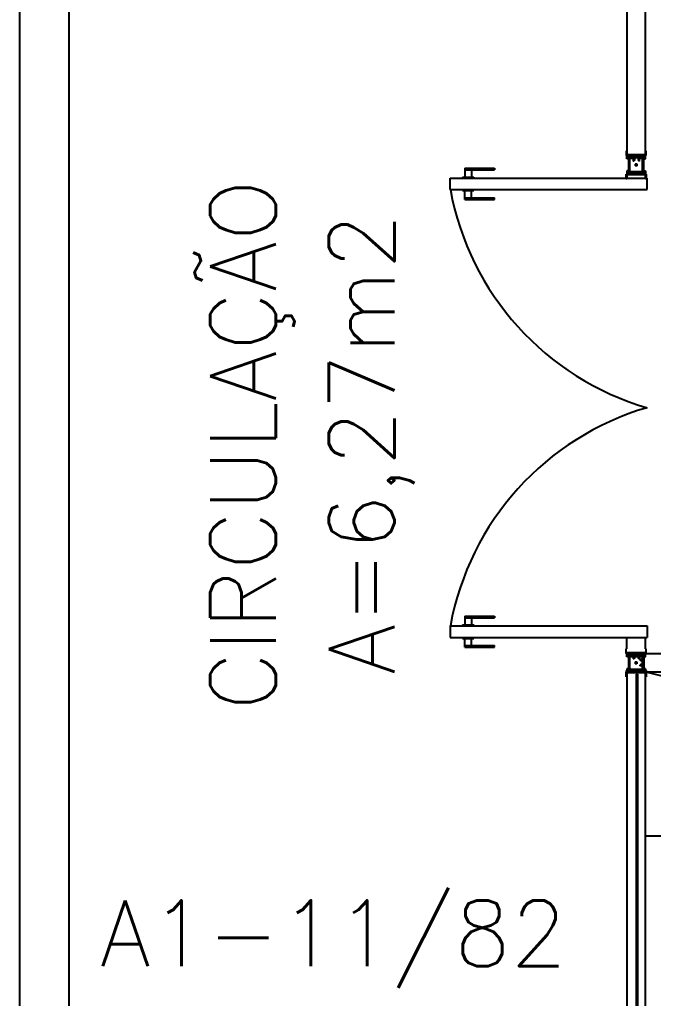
# Model space of a CAD drawing. Header units: centimetres. Extents: x -15 to 273, y 1 to 137.
# Drawn here: x -4.348 to -2.416, y 82.545 to 85.529 of the extents above; entities that cross this region are included whole.
import ezdxf

# ---------------------------------------------------------------- set-up
doc = ezdxf.new("R2010")
doc.units = ezdxf.units.CM
doc.header["$LTSCALE"] = 0.003
doc.header["$MEASUREMENT"] = 0
for name, color, linetype in [('2', 2, 'CONTINUOUS'), ('6', 6, 'CONTINUOUS'), ('ALV', 2, 'CONTINUOUS'), ('ALVENARIA', 2, 'CONTINUOUS'), ('AREA', 2, 'CONTINUOUS'), ('DIV', 2, 'CONTINUOUS'), ('ENDEREÇO NOVO', 2, 'CONTINUOUS'), ('MACANETA', 2, 'CONTINUOUS'), ('PORTA', 2, 'CONTINUOUS'), ('TEXTO', 2, 'CONTINUOUS')]:
    doc.layers.add(name, color=color, linetype=linetype)
doc.styles.add('UNB-100', font='simplex.shx', dxfattribs={"height": 0.2})

# ---------------------------------------------------------------- blocks, each defined once
blk = doc.blocks.new('div c mtt')
at = {"layer": 'DIV'}
for p, q in [((-0.0185, 1.2285), (-0.0285, 1.2285)), ((-0.0285, 1.2185), (-0.0285, 1.2285)), ((-0.0235, 1.2265), (-0.0265, 1.2265)), ((-0.0265, 1.2265), (-0.0265, 1.2185)), ((-0.0235, 1.2265), (-0.0235, 1.1735)), ((-0.0235, 1.2215), (-0.0235, 1.2265)), ((-0.0215, 1.2265), (-0.0215, 1.2235)), ((-0.0185, 1.2265), (-0.0215, 1.2265)), ((0.0215, 1.2235), (-0.0215, 1.2235)), ((-0.0185, 1.2285), (-0.0185, 1.2265)), ((0.0185, 1.2265), (0.0185, 1.2285)), ((0.0185, 1.2285), (0.0285, 1.2285)), ((0.0185, 1.2265), (0.0215, 1.2265)), ((0.0215, 1.2265), (0.0215, 1.2235)), ((0.0235, 1.1735), (0.0235, 1.2265)), ((0.0235, 1.2265), (0.0265, 1.2265)), ((0.0235, 1.2215), (0.0235, 1.2265)), ((0.0265, 1.2185), (0.0265, 1.2265)), ((0.0285, 1.2185), (0.0285, 1.2285)), ((-0.0265, 1.2185), (-0.0285, 1.2185)), ((-0.0075, 1.2215), (-0.0235, 1.2215)), ((-0.0215, 1.1785), (-0.0215, 1.2215)), ((-0.0095, 1.2195), (-0.0195, 1.2195)), ((-0.0195, 1.1785), (-0.0195, 1.2195)), ((-0.0095, 1.2195), (-0.0095, 1.2115)), ((-0.0075, 1.2115), (-0.0095, 1.2115)), ((-0.0075, 1.2215), (-0.0075, 1.2115)), ((-0.0055, 1.2135), (-0.0075, 1.2135)), ((-0.0055, 1.2215), (-0.0055, 1.2135)), ((0.0055, 1.2215), (-0.0055, 1.2215)), ((-0.0051, 1.2), (0.0051, 1.2)), ((-0.0049, 1.2), (0.0049, 1.2)), ((0, 1.1949), (0, 1.2051)), ((0, 1.1951), (0, 1.2049)), ((0.0055, 1.2215), (0.0055, 1.2135)), ((0.0075, 1.2135), (0.0055, 1.2135)), ((0.0075, 1.2215), (0.0075, 1.2115)), ((0.0235, 1.2215), (0.0075, 1.2215)), ((0.0095, 1.2115), (0.0075, 1.2115)), ((0.0095, 1.2195), (0.0095, 1.2115)), ((0.0195, 1.2195), (0.0095, 1.2195)), ((0.0195, 1.1785), (0.0195, 1.2195)), ((0.0215, 1.1785), (0.0215, 1.2215)), ((0.0265, 1.2185), (0.0285, 1.2185)), ((-0.0305, 1.1571, 1.35), (-0.0305, 1.1715, 1.35)), ((-0.0305, 1.1715, 1.35), (-0.0185, 1.1715, 1.35)), ((-0.0285, 1.1815), (-0.0285, 1.1715)), ((-0.0265, 1.1815), (-0.0285, 1.1815)), ((-0.0185, 1.1715), (-0.0285, 1.1715)), ((0.0285, 1.1695, 1.35), (-0.0285, 1.1695, 1.35)), ((-0.0285, 1.1695, 1.35), (-0.0285, 1.1571, 1.35)), ((0.0285, 1.1695, 1.35), (-0.0285, 1.1695, 1.35)), ((-0.0285, 1.1695, 1.35), (-0.0285, 0.0305, 1.35)), ((-0.0265, 1.1815), (-0.0265, 1.1735)), ((-0.0235, 1.1735), (-0.0265, 1.1735)), ((-0.0215, 1.1785), (-0.0235, 1.1785)), ((-0.0235, 1.1785), (-0.0235, 1.1735)), ((-0.0215, 1.1735), (-0.0215, 1.1765)), ((0.0215, 1.1765), (-0.0215, 1.1765)), ((-0.0185, 1.1735), (-0.0215, 1.1735)), ((0.0195, 1.1785), (-0.0195, 1.1785)), ((-0.0185, 1.1715, 1.35), (-0.0185, 1.1765, 1.35)), ((-0.0185, 1.1765, 1.35), (-0.0165, 1.1765, 1.35)), ((-0.0185, 1.1715), (-0.0185, 1.1735)), ((-0.0165, 1.1765, 1.35), (-0.0165, 1.1715, 1.35)), ((-0.0165, 1.1715, 1.35), (0.0165, 1.1715, 1.35)), ((0.0165, 1.1715, 1.35), (0.0165, 1.1765, 1.35)), ((0.0165, 1.1765, 1.35), (0.0185, 1.1765, 1.35)), ((0.0185, 1.1765, 1.35), (0.0185, 1.1715, 1.35)), ((0.0185, 1.1735), (0.0185, 1.1715)), ((0.0185, 1.1735), (0.0215, 1.1735)), ((0.0185, 1.1715, 1.35), (0.0305, 1.1715, 1.35)), ((0.0185, 1.1715), (0.0285, 1.1715)), ((0.0235, 1.1785), (0.0215, 1.1785)), ((0.0215, 1.1735), (0.0215, 1.1765)), ((0.0235, 1.1785), (0.0235, 1.1735)), ((0.0235, 1.1735), (0.0265, 1.1735)), ((0.0265, 1.1815), (0.0285, 1.1815)), ((0.0265, 1.1735), (0.0265, 1.1815)), ((0.0285, 1.1815), (0.0285, 1.1715)), ((0.0285, 1.1571, 1.35), (0.0285, 1.1695, 1.35)), ((0.0285, 0.0305, 1.35), (0.0285, 1.1695, 1.35)), ((0.0305, 1.1715, 1.35), (0.0305, 1.1571, 1.35)), ((-0.0285, 1.1571, 1.35), (-0.0305, 1.1571, 1.35)), ((0.0305, 1.1571, 1.35), (0.0285, 1.1571, 1.35)), ((-0.0285, 0.0429, 1.35), (-0.0305, 0.0429, 1.35)), ((-0.0305, 0.0429, 1.35), (-0.0305, 0.0285, 1.35)), ((-0.0285, 0.0305, 1.35), (-0.0285, 0.0429, 1.35)), ((0.0285, 0.0305, 1.35), (-0.0285, 0.0305, 1.35)), ((-0.0285, 0.0305, 1.35), (0.0285, 0.0305, 1.35)), ((0.0305, 0.0429, 1.35), (0.0285, 0.0429, 1.35)), ((0.0285, 0.0429, 1.35), (0.0285, 0.0305, 1.35)), ((0.0305, 0.0285, 1.35), (0.0305, 0.0429, 1.35)), ((-0.0305, 0.0285, 1.35), (-0.0185, 0.0285, 1.35)), ((-0.0185, 0.0285), (-0.0285, 0.0285)), ((-0.0285, 0.0185), (-0.0285, 0.0285)), ((-0.0265, 0.0185), (-0.0285, 0.0185)), ((-0.0235, 0.0265), (-0.0265, 0.0265)), ((-0.0265, 0.0265), (-0.0265, 0.0185)), ((-0.0235, 0.0265), (-0.0235, -0.0265)), ((-0.0235, 0.0215), (-0.0235, 0.0265)), ((-0.0075, 0.0215), (-0.0235, 0.0215)), ((-0.0215, 0.0265), (-0.0215, 0.0235)), ((-0.0185, 0.0265), (-0.0215, 0.0265)), ((0.0215, 0.0235), (-0.0215, 0.0235)), ((-0.0215, -0.0215), (-0.0215, 0.0215)), ((-0.0095, 0.0195), (-0.0195, 0.0195)), ((-0.0195, -0.0215), (-0.0195, 0.0195)), ((-0.0185, 0.0285, 1.35), (-0.0185, 0.0235, 1.35)), ((-0.0185, 0.0285), (-0.0185, 0.0265)), ((-0.0185, 0.0235, 1.35), (-0.0165, 0.0235, 1.35)), ((-0.0165, 0.0235, 1.35), (-0.0165, 0.0285, 1.35)), ((-0.0165, 0.0285, 1.35), (0.0165, 0.0285, 1.35)), ((-0.0095, 0.0195), (-0.0095, 0.0115)), ((-0.0075, 0.0115), (-0.0095, 0.0115)), ((-0.0075, 0.0215), (-0.0075, 0.0115)), ((-0.0055, 0.0135), (-0.0075, 0.0135)), ((-0.0055, 0.0215), (-0.0055, 0.0135)), ((0.0055, 0.0215), (-0.0055, 0.0215)), ((-0.0049, 0), (0.0049, 0)), ((0, -0.0051), (0, 0.0051)), ((0, 0.0051), (0, -0.0051)), ((0, -0.0049), (0, 0.0049)), ((0.0055, 0.0215), (0.0055, 0.0135)), ((0.0075, 0.0135), (0.0055, 0.0135)), ((0.0075, 0.0215), (0.0075, 0.0115)), ((0.0235, 0.0215), (0.0075, 0.0215)), ((0.0095, 0.0115), (0.0075, 0.0115)), ((0.0095, 0.0195), (0.0095, 0.0115)), ((0.0195, 0.0195), (0.0095, 0.0195)), ((0.0165, 0.0285, 1.35), (0.0165, 0.0235, 1.35)), ((0.0165, 0.0235, 1.35), (0.0185, 0.0235, 1.35)), ((0.0185, 0.0235, 1.35), (0.0185, 0.0285, 1.35)), ((0.0185, 0.0285, 1.35), (0.0305, 0.0285, 1.35)), ((0.0185, 0.0265), (0.0185, 0.0285)), ((0.0185, 0.0285), (0.0285, 0.0285)), ((0.0185, 0.0265), (0.0215, 0.0265)), ((0.0195, -0.0215), (0.0195, 0.0195)), ((0.0215, 0.0265), (0.0215, 0.0235)), ((0.0215, -0.0215), (0.0215, 0.0215)), ((0.0235, -0.0265), (0.0235, 0.0265)), ((0.0235, 0.0265), (0.0265, 0.0265)), ((0.0235, 0.0215), (0.0235, 0.0265)), ((0.0265, 0.0185), (0.0265, 0.0265)), ((0.0265, 0.0185), (0.0285, 0.0185)), ((0.0285, 0.0185), (0.0285, 0.0285)), ((-0.0305, -0.0429, 1.35), (-0.0305, -0.0285, 1.35)), ((-0.0305, -0.0285, 1.35), (-0.0185, -0.0285, 1.35)), ((-0.0285, -0.0185), (-0.0285, -0.0285)), ((-0.0265, -0.0185), (-0.0285, -0.0185)), ((-0.0185, -0.0285), (-0.0285, -0.0285)), ((-0.0265, -0.0185), (-0.0265, -0.0265)), ((-0.0235, -0.0265), (-0.0265, -0.0265)), ((-0.0215, -0.0215), (-0.0235, -0.0215)), ((-0.0235, -0.0215), (-0.0235, -0.0265)), ((-0.0215, -0.0265), (-0.0215, -0.0235)), ((0.0215, -0.0235), (-0.0215, -0.0235)), ((-0.0185, -0.0265), (-0.0215, -0.0265)), ((0.0195, -0.0215), (-0.0195, -0.0215)), ((-0.0185, -0.0285, 1.35), (-0.0185, -0.0235, 1.35)), ((-0.0185, -0.0235, 1.35), (-0.0165, -0.0235, 1.35)), ((-0.0185, -0.0285), (-0.0185, -0.0265)), ((-0.0165, -0.0235, 1.35), (-0.0165, -0.0285, 1.35)), ((-0.0165, -0.0285, 1.35), (0.0165, -0.0285, 1.35)), ((-0.0051, 0), (0.0051, 0)), ((-0.0051, 0), (0.0051, 0)), ((0.0165, -0.0285, 1.35), (0.0165, -0.0235, 1.35)), ((0.0165, -0.0235, 1.35), (0.0185, -0.0235, 1.35)), ((0.0185, -0.0235, 1.35), (0.0185, -0.0285, 1.35)), ((0.0185, -0.0265), (0.0185, -0.0285)), ((0.0185, -0.0265), (0.0215, -0.0265)), ((0.0185, -0.0285, 1.35), (0.0305, -0.0285, 1.35)), ((0.0185, -0.0285), (0.0285, -0.0285)), ((0.0235, -0.0215), (0.0215, -0.0215)), ((0.0215, -0.0265), (0.0215, -0.0235)), ((0.0235, -0.0215), (0.0235, -0.0265)), ((0.0235, -0.0265), (0.0265, -0.0265)), ((0.0265, -0.0185), (0.0285, -0.0185)), ((0.0265, -0.0265), (0.0265, -0.0185)), ((0.0285, -0.0185), (0.0285, -0.0285)), ((0.0305, -0.0285, 1.35), (0.0305, -0.0429, 1.35)), ((-0.0285, -0.0429, 1.35), (-0.0305, -0.0429, 1.35)), ((0.0285, -0.0305, 1.35), (-0.0285, -0.0305, 1.35)), ((-0.0285, -0.0305, 1.35), (-0.0285, -0.0429, 1.35)), ((0.0285, -0.0305, 1.35), (-0.0285, -0.0305, 1.35)), ((0.0285, -0.0429, 1.35), (0.0285, -0.0305, 1.35)), ((0.0305, -0.0429, 1.35), (0.0285, -0.0429, 1.35))]:
    blk.add_line(p, q, dxfattribs=at)
at = {"layer": 'DIV', "color": 1}
for p, q in [((-0.0005, 1.1655, 1.35), (-0.0005, 0.0425, 1.35)), ((0.0035, 1.1655, 1.35), (-0.0005, 1.1655, 1.35)), ((0.0035, 1.1655, 1.35), (0.0035, 0.0425, 1.35)), ((0.0035, 0.0425, 1.35), (-0.0005, 0.0425, 1.35))]:
    blk.add_line(p, q, dxfattribs=at)

msp = doc.modelspace()

# ---------------------------------------------------------------- linework, layer by layer
at = {"layer": '2'}
msp.add_line((-4.3482, 86.1765), (-4.3482, 81.3361), dxfattribs=at)
at = {"layer": 'ALV', "ltscale": 10}
msp.add_line((-0.4404, 83.0401, -2.8), (-2.4384, 83.5401, -2.8), dxfattribs=at)
at = {"layer": 'ALVENARIA'}
msp.add_line((-4.3482, 85.2765), (-4.3482, 80.3765), dxfattribs=at)
at = {"layer": 'DIV'}
for p, q in [((-2.4974, 86.256, 1.35), (-2.4974, 85.117, 1.35)), ((-2.4404, 85.117, 1.35), (-2.4404, 86.256, 1.35)), ((-4.1982, 86.1765), (-4.1982, 80.3765)), ((-4.1982, 85.2171), (-4.1982, 81.3061)), ((-2.4974, 85.1293, 1.35), (-2.4994, 85.1293, 1.35)), ((-2.4994, 85.1293, 1.35), (-2.4994, 85.115, 1.35)), ((-2.4994, 85.115, 1.35), (-2.4874, 85.115, 1.35)), ((-2.4974, 85.117, 1.35), (-2.4974, 85.1293, 1.35)), ((-2.4404, 85.117, 1.35), (-2.4974, 85.117, 1.35)), ((-2.4974, 85.117, 1.35), (-2.4404, 85.117, 1.35)), ((-2.4874, 85.115), (-2.4974, 85.115)), ((-2.4974, 85.105), (-2.4974, 85.115)), ((-2.4954, 85.105), (-2.4974, 85.105)), ((-2.4924, 85.113), (-2.4954, 85.113)), ((-2.4954, 85.113), (-2.4954, 85.105)), ((-2.4924, 85.113), (-2.4924, 85.06)), ((-2.4924, 85.108), (-2.4924, 85.113)), ((-2.4764, 85.108), (-2.4924, 85.108)), ((-2.4904, 85.113), (-2.4904, 85.11)), ((-2.4874, 85.113), (-2.4904, 85.113)), ((-2.4474, 85.11), (-2.4904, 85.11)), ((-2.4904, 85.065), (-2.4904, 85.108)), ((-2.4784, 85.106), (-2.4884, 85.106)), ((-2.4884, 85.065), (-2.4884, 85.106)), ((-2.4874, 85.115, 1.35), (-2.4874, 85.11, 1.35)), ((-2.4874, 85.115), (-2.4874, 85.113)), ((-2.4874, 85.11, 1.35), (-2.4854, 85.11, 1.35)), ((-2.4854, 85.11, 1.35), (-2.4854, 85.115, 1.35)), ((-2.4854, 85.115, 1.35), (-2.4524, 85.115, 1.35)), ((-2.4784, 85.106), (-2.4784, 85.098)), ((-2.4764, 85.108), (-2.4764, 85.098)), ((-2.4744, 85.108), (-2.4744, 85.1)), ((-2.4634, 85.108), (-2.4744, 85.108)), ((-2.4634, 85.108), (-2.4634, 85.1)), ((-2.4614, 85.108), (-2.4614, 85.098)), ((-2.4454, 85.108), (-2.4614, 85.108)), ((-2.4594, 85.106), (-2.4594, 85.098)), ((-2.4494, 85.106), (-2.4594, 85.106)), ((-2.4524, 85.115, 1.35), (-2.4524, 85.11, 1.35)), ((-2.4524, 85.11, 1.35), (-2.4504, 85.11, 1.35)), ((-2.4504, 85.11, 1.35), (-2.4504, 85.115, 1.35)), ((-2.4504, 85.115, 1.35), (-2.4384, 85.115, 1.35)), ((-2.4504, 85.113), (-2.4504, 85.115)), ((-2.4504, 85.115), (-2.4404, 85.115)), ((-2.4504, 85.113), (-2.4474, 85.113)), ((-2.4494, 85.065), (-2.4494, 85.106)), ((-2.4474, 85.113), (-2.4474, 85.11)), ((-2.4474, 85.065), (-2.4474, 85.108)), ((-2.4454, 85.06), (-2.4454, 85.113)), ((-2.4454, 85.113), (-2.4424, 85.113)), ((-2.4454, 85.108), (-2.4454, 85.113)), ((-2.4424, 85.105), (-2.4424, 85.113)), ((-2.4424, 85.105), (-2.4404, 85.105)), ((-2.4384, 85.1293, 1.35), (-2.4404, 85.1293, 1.35)), ((-2.4404, 85.1293, 1.35), (-2.4404, 85.117, 1.35)), ((-2.4404, 85.105), (-2.4404, 85.115)), ((-2.4384, 85.115, 1.35), (-2.4384, 85.1293, 1.35)), ((-2.4764, 85.098), (-2.4784, 85.098)), ((-2.4744, 85.1), (-2.4764, 85.1)), ((-2.474, 85.0865), (-2.4638, 85.0865)), ((-2.474, 85.0865), (-2.4638, 85.0865)), ((-2.4738, 85.0865), (-2.4639, 85.0865)), ((-2.4689, 85.0814), (-2.4689, 85.0916)), ((-2.4689, 85.0916), (-2.4689, 85.0814)), ((-2.4689, 85.0815), (-2.4689, 85.0914)), ((-2.4614, 85.1), (-2.4634, 85.1)), ((-2.4594, 85.098), (-2.4614, 85.098)), ((-2.4994, 85.0436, 1.35), (-2.4994, 85.058, 1.35)), ((-2.4994, 85.058, 1.35), (-2.4874, 85.058, 1.35)), ((-2.4974, 85.0436, 1.35), (-2.4994, 85.0436, 1.35)), ((-2.4974, 85.068), (-2.4974, 85.058)), ((-2.4954, 85.068), (-2.4974, 85.068)), ((-2.4874, 85.058), (-2.4974, 85.058)), ((-2.4404, 85.056, 1.35), (-2.4974, 85.056, 1.35)), ((-2.4974, 85.056, 1.35), (-2.4974, 85.0436, 1.35)), ((-2.4404, 85.056, 1.35), (-2.4974, 85.056, 1.35)), ((-2.4954, 85.068), (-2.4954, 85.06)), ((-2.4924, 85.06), (-2.4954, 85.06)), ((-2.4904, 85.065), (-2.4924, 85.065)), ((-2.4924, 85.065), (-2.4924, 85.06)), ((-2.4904, 85.06), (-2.4904, 85.063)), ((-2.4474, 85.063), (-2.4904, 85.063)), ((-2.4874, 85.06), (-2.4904, 85.06)), ((-2.4494, 85.065), (-2.4884, 85.065)), ((-2.4874, 85.058, 1.35), (-2.4874, 85.063, 1.35)), ((-2.4874, 85.063, 1.35), (-2.4854, 85.063, 1.35)), ((-2.4874, 85.058), (-2.4874, 85.06)), ((-2.4854, 85.063, 1.35), (-2.4854, 85.058, 1.35)), ((-2.4854, 85.058, 1.35), (-2.4524, 85.058, 1.35)), ((-2.4524, 85.058, 1.35), (-2.4524, 85.063, 1.35)), ((-2.4524, 85.063, 1.35), (-2.4504, 85.063, 1.35)), ((-2.4504, 85.063, 1.35), (-2.4504, 85.058, 1.35)), ((-2.4504, 85.06), (-2.4504, 85.058)), ((-2.4504, 85.06), (-2.4474, 85.06)), ((-2.4504, 85.058, 1.35), (-2.4384, 85.058, 1.35)), ((-2.4504, 85.058), (-2.4404, 85.058)), ((-2.4454, 85.065), (-2.4474, 85.065)), ((-2.4474, 85.06), (-2.4474, 85.063)), ((-2.4454, 85.065), (-2.4454, 85.06)), ((-2.4454, 85.06), (-2.4424, 85.06)), ((-2.4424, 85.068), (-2.4404, 85.068)), ((-2.4424, 85.06), (-2.4424, 85.068)), ((-2.4404, 85.068), (-2.4404, 85.058)), ((-2.4404, 85.0436, 1.35), (-2.4404, 85.056, 1.35)), ((-2.4384, 85.0436, 1.35), (-2.4404, 85.0436, 1.35)), ((-2.4384, 85.058, 1.35), (-2.4384, 85.0436, 1.35)), ((-2.4974, 83.6115, -3.2), (-2.4974, 83.646, -3.2)), ((-2.4404, 83.6115, -3.2), (-2.4404, 83.646, -3.2)), ((-2.4994, 83.6115, -3.2), (-2.4974, 83.6115, -3.2)), ((-2.4994, 83.5971, -3.2), (-2.4994, 83.6115, -3.2)), ((-2.4404, 83.6115, -3.2), (-2.4384, 83.6115, -3.2)), ((-2.4384, 83.5971, -3.2), (-2.4384, 83.6115, -3.2)), ((-2.4874, 83.5971, -3.2), (-2.4994, 83.5971, -3.2)), ((-2.4404, 83.5991, -3.2), (-2.4974, 83.5991, -3.2)), ((-2.4974, 83.5871, -3.2), (-2.4974, 83.5971, -3.2)), ((-2.4874, 83.5971, -3.2), (-2.4974, 83.5971, -3.2)), ((-2.4974, 83.5871, -3.2), (-2.4974, 83.5971, -3.2)), ((-2.4874, 83.5971, -3.2), (-2.4974, 83.5971, -3.2)), ((-2.4954, 83.5871, -3.2), (-2.4974, 83.5871, -3.2)), ((-2.4954, 83.5871, -3.2), (-2.4974, 83.5871, -3.2)), ((-2.4954, 83.5921, -3.2), (-2.4954, 83.5951, -3.2)), ((-2.4954, 83.5951, -3.2), (-2.4874, 83.5951, -3.2)), ((-2.4954, 83.5921, -3.2), (-2.4954, 83.5951, -3.2)), ((-2.4954, 83.5951, -3.2), (-2.4874, 83.5951, -3.2)), ((-2.4954, 83.5921, -3.2), (-2.4424, 83.5921, -3.2)), ((-2.4904, 83.5921, -3.2), (-2.4954, 83.5921, -3.2)), ((-2.4954, 83.5921, -3.2), (-2.4424, 83.5921, -3.2)), ((-2.4904, 83.5921, -3.2), (-2.4954, 83.5921, -3.2)), ((-2.4954, 83.5871, -3.2), (-2.4954, 83.5901, -3.2)), ((-2.4954, 83.5901, -3.2), (-2.4924, 83.5901, -3.2)), ((-2.4954, 83.5871, -3.2), (-2.4954, 83.5901, -3.2)), ((-2.4954, 83.5901, -3.2), (-2.4924, 83.5901, -3.2)), ((-2.4924, 83.5901, -3.2), (-2.4924, 83.5471, -3.2)), ((-2.4924, 83.5901, -3.2), (-2.4924, 83.5471, -3.2)), ((-2.4904, 83.5921, -3.2), (-2.4904, 83.5901, -3.2)), ((-2.4904, 83.5921, -3.2), (-2.4904, 83.5901, -3.2)), ((-2.4904, 83.5901, -3.2), (-2.4474, 83.5901, -3.2)), ((-2.4904, 83.5901, -3.2), (-2.4474, 83.5901, -3.2)), ((-2.4904, 83.5881, -3.2), (-2.4494, 83.5881, -3.2)), ((-2.4904, 83.5881, -3.2), (-2.4904, 83.5491, -3.2)), ((-2.4904, 83.5881, -3.2), (-2.4494, 83.5881, -3.2)), ((-2.4904, 83.5881, -3.2), (-2.4904, 83.5491, -3.2)), ((-2.4874, 83.5951, -3.2), (-2.4874, 83.5971, -3.2)), ((-2.4874, 83.5951, -3.2), (-2.4874, 83.5971, -3.2)), ((-2.4874, 83.5921, -3.2), (-2.4874, 83.5971, -3.2)), ((-2.4874, 83.5921, -3.2), (-2.4854, 83.5921, -3.2)), ((-2.4854, 83.5921, -3.2), (-2.4854, 83.5971, -3.2)), ((-2.4524, 83.5971, -3.2), (-2.4854, 83.5971, -3.2)), ((-2.4524, 83.5921, -3.2), (-2.4524, 83.5971, -3.2)), ((-2.4524, 83.5921, -3.2), (-2.4504, 83.5921, -3.2)), ((-2.4504, 83.5951, -3.2), (-2.4504, 83.5971, -3.2)), ((-2.4504, 83.5971, -3.2), (-2.4404, 83.5971, -3.2)), ((-2.4504, 83.5951, -3.2), (-2.4504, 83.5971, -3.2)), ((-2.4504, 83.5971, -3.2), (-2.4404, 83.5971, -3.2)), ((-2.4504, 83.5921, -3.2), (-2.4504, 83.5971, -3.2)), ((-2.4384, 83.5971, -3.2), (-2.4504, 83.5971, -3.2)), ((-2.4504, 83.5951, -3.2), (-2.4424, 83.5951, -3.2)), ((-2.4504, 83.5951, -3.2), (-2.4424, 83.5951, -3.2)), ((-2.4494, 83.5881, -3.2), (-2.4494, 83.5781, -3.2)), ((-2.4494, 83.5881, -3.2), (-2.4494, 83.5781, -3.2)), ((-2.4474, 83.5921, -3.2), (-2.4474, 83.5761, -3.2)), ((-2.4474, 83.5921, -3.2), (-2.4424, 83.5921, -3.2)), ((-2.4474, 83.5921, -3.2), (-2.4474, 83.5761, -3.2)), ((-2.4474, 83.5921, -3.2), (-2.4424, 83.5921, -3.2)), ((-2.4454, 83.5901, -3.2), (-2.4454, 83.5471, -3.2)), ((-2.4424, 83.5901, -3.2), (-2.4454, 83.5901, -3.2)), ((-2.4454, 83.5901, -3.2), (-2.4454, 83.5471, -3.2)), ((-2.4424, 83.5901, -3.2), (-2.4454, 83.5901, -3.2)), ((-2.4424, 83.5921, -3.2), (-2.4424, 83.5951, -3.2)), ((-2.4424, 83.5921, -3.2), (-2.4424, 83.5951, -3.2)), ((-2.4424, 83.5871, -3.2), (-2.4424, 83.5901, -3.2)), ((-2.4424, 83.5871, -3.2), (-2.4424, 83.5901, -3.2)), ((-2.4424, 83.5871, -3.2), (-2.4404, 83.5871, -3.2)), ((-2.4424, 83.5871, -3.2), (-2.4404, 83.5871, -3.2)), ((-2.4404, 83.5871, -3.2), (-2.4404, 83.5971, -3.2)), ((-2.4404, 83.5871, -3.2), (-2.4404, 83.5971, -3.2)), ((-2.4384, 83.5971, -2.8), (-1.4422, 83.5971, -2.8)), ((-2.4638, 83.5686, -3.2), (-2.474, 83.5686, -3.2)), ((-2.4738, 83.5686, -3.2), (-2.4639, 83.5686, -3.2)), ((-2.4738, 83.5686, -3.2), (-2.4639, 83.5686, -3.2)), ((-2.4689, 83.5635, -3.2), (-2.4689, 83.5737, -3.2)), ((-2.4689, 83.5637, -3.2), (-2.4689, 83.5736, -3.2)), ((-2.4689, 83.5637, -3.2), (-2.4689, 83.5736, -3.2)), ((-2.4494, 83.5781, -3.2), (-2.4574, 83.5781, -3.2)), ((-2.4574, 83.5781, -3.2), (-2.4574, 83.5761, -3.2)), ((-2.4494, 83.5781, -3.2), (-2.4574, 83.5781, -3.2)), ((-2.4574, 83.5781, -3.2), (-2.4574, 83.5761, -3.2)), ((-2.4474, 83.5761, -3.2), (-2.4574, 83.5761, -3.2)), ((-2.4474, 83.5761, -3.2), (-2.4574, 83.5761, -3.2)), ((-2.4474, 83.5611, -3.2), (-2.4574, 83.5611, -3.2)), ((-2.4574, 83.5611, -3.2), (-2.4574, 83.5591, -3.2)), ((-2.4474, 83.5611, -3.2), (-2.4574, 83.5611, -3.2)), ((-2.4574, 83.5611, -3.2), (-2.4574, 83.5591, -3.2)), ((-2.4494, 83.5591, -3.2), (-2.4574, 83.5591, -3.2)), ((-2.4494, 83.5591, -3.2), (-2.4574, 83.5591, -3.2)), ((-2.4554, 83.5761, -3.2), (-2.4554, 83.5741, -3.2)), ((-2.4554, 83.5761, -3.2), (-2.4554, 83.5741, -3.2)), ((-2.4474, 83.5741, -3.2), (-2.4554, 83.5741, -3.2)), ((-2.4474, 83.5741, -3.2), (-2.4554, 83.5741, -3.2)), ((-2.4474, 83.5631, -3.2), (-2.4554, 83.5631, -3.2)), ((-2.4554, 83.5631, -3.2), (-2.4554, 83.5611, -3.2)), ((-2.4474, 83.5631, -3.2), (-2.4554, 83.5631, -3.2)), ((-2.4554, 83.5631, -3.2), (-2.4554, 83.5611, -3.2)), ((-2.4494, 83.5591, -3.2), (-2.4494, 83.5491, -3.2)), ((-2.4494, 83.5591, -3.2), (-2.4494, 83.5491, -3.2)), ((-2.4474, 83.5741, -3.2), (-2.4474, 83.5631, -3.2)), ((-2.4474, 83.5741, -3.2), (-2.4474, 83.5631, -3.2)), ((-2.4474, 83.5611, -3.2), (-2.4474, 83.5451, -3.2)), ((-2.4474, 83.5611, -3.2), (-2.4474, 83.5451, -3.2)), ((-2.4994, 83.5452, -3.2), (-2.4994, 83.5308, -3.2)), ((-2.4874, 83.5452, -3.2), (-2.4994, 83.5452, -3.2)), ((-2.4994, 83.5308, -3.2), (-2.4974, 83.5308, -3.2)), ((-2.4974, 83.5501, -3.2), (-2.4974, 83.5401, -3.2)), ((-2.4974, 83.5501, -3.2), (-2.4954, 83.5501, -3.2)), ((-2.4974, 83.5501, -3.2), (-2.4974, 83.5401, -3.2)), ((-2.4974, 83.5501, -3.2), (-2.4954, 83.5501, -3.2)), ((-2.4404, 83.5432, -3.2), (-2.4974, 83.5432, -3.2)), ((-2.4874, 83.5401, -3.2), (-2.4974, 83.5401, -3.2)), ((-2.4874, 83.5401, -3.2), (-2.4974, 83.5401, -3.2)), ((-2.4954, 83.5501, -3.2), (-2.4954, 83.5471, -3.2)), ((-2.4954, 83.5501, -3.2), (-2.4954, 83.5471, -3.2)), ((-2.4954, 83.5471, -3.2), (-2.4924, 83.5471, -3.2)), ((-2.4954, 83.5471, -3.2), (-2.4924, 83.5471, -3.2)), ((-2.4424, 83.5451, -3.2), (-2.4954, 83.5451, -3.2)), ((-2.4954, 83.5451, -3.2), (-2.4954, 83.5421, -3.2)), ((-2.4904, 83.5451, -3.2), (-2.4954, 83.5451, -3.2)), ((-2.4424, 83.5451, -3.2), (-2.4954, 83.5451, -3.2)), ((-2.4954, 83.5451, -3.2), (-2.4954, 83.5421, -3.2)), ((-2.4904, 83.5451, -3.2), (-2.4954, 83.5451, -3.2)), ((-2.4874, 83.5421, -3.2), (-2.4954, 83.5421, -3.2)), ((-2.4874, 83.5421, -3.2), (-2.4954, 83.5421, -3.2)), ((-2.4904, 83.5491, -3.2), (-2.4494, 83.5491, -3.2)), ((-2.4904, 83.5491, -3.2), (-2.4494, 83.5491, -3.2)), ((-2.4904, 83.5471, -3.2), (-2.4474, 83.5471, -3.2)), ((-2.4904, 83.5471, -3.2), (-2.4904, 83.5451, -3.2)), ((-2.4904, 83.5471, -3.2), (-2.4474, 83.5471, -3.2)), ((-2.4904, 83.5471, -3.2), (-2.4904, 83.5451, -3.2)), ((-2.4874, 83.5502, -3.2), (-2.4874, 83.5452, -3.2)), ((-2.4874, 83.5502, -3.2), (-2.4854, 83.5502, -3.2)), ((-2.4874, 83.5421, -3.2), (-2.4874, 83.5401, -3.2)), ((-2.4874, 83.5421, -3.2), (-2.4874, 83.5401, -3.2)), ((-2.4854, 83.5502, -3.2), (-2.4854, 83.5452, -3.2)), ((-2.4524, 83.5452, -3.2), (-2.4854, 83.5452, -3.2)), ((-2.4524, 83.5502, -3.2), (-2.4524, 83.5452, -3.2)), ((-2.4524, 83.5502, -3.2), (-2.4504, 83.5502, -3.2)), ((-2.4504, 83.5502, -3.2), (-2.4504, 83.5452, -3.2)), ((-2.4384, 83.5452, -3.2), (-2.4504, 83.5452, -3.2)), ((-2.4504, 83.5421, -3.2), (-2.4504, 83.5401, -3.2)), ((-2.4424, 83.5421, -3.2), (-2.4504, 83.5421, -3.2)), ((-2.4504, 83.5421, -3.2), (-2.4504, 83.5401, -3.2)), ((-2.4424, 83.5421, -3.2), (-2.4504, 83.5421, -3.2)), ((-2.4504, 83.5401, -3.2), (-2.4404, 83.5401, -3.2)), ((-2.4504, 83.5401, -3.2), (-2.4404, 83.5401, -3.2)), ((-2.4474, 83.5451, -3.2), (-2.4424, 83.5451, -3.2)), ((-2.4474, 83.5451, -3.2), (-2.4424, 83.5451, -3.2)), ((-2.4424, 83.5471, -3.2), (-2.4454, 83.5471, -3.2)), ((-2.4424, 83.5471, -3.2), (-2.4454, 83.5471, -3.2)), ((-2.4424, 83.5501, -3.2), (-2.4424, 83.5471, -3.2)), ((-2.4404, 83.5501, -3.2), (-2.4424, 83.5501, -3.2)), ((-2.4424, 83.5501, -3.2), (-2.4424, 83.5471, -3.2)), ((-2.4404, 83.5501, -3.2), (-2.4424, 83.5501, -3.2)), ((-2.4424, 83.5451, -3.2), (-2.4424, 83.5421, -3.2)), ((-2.4424, 83.5451, -3.2), (-2.4424, 83.5421, -3.2)), ((-2.4404, 83.5501, -3.2), (-2.4404, 83.5401, -3.2)), ((-2.4404, 83.5501, -3.2), (-2.4404, 83.5401, -3.2)), ((-2.4404, 83.5308, -3.2), (-2.4384, 83.5308, -3.2)), ((-2.4384, 83.5452, -3.2), (-2.4384, 83.5308, -3.2)), ((-1.4422, 83.5401, -2.8), (-2.4384, 83.5401, -2.8)), ((-0.4404, 83.0401, -2.8), (-2.4384, 83.0401, -2.8))]:
    msp.add_line(p, q, dxfattribs=at)
at = {"layer": 'MACANETA'}
for p, q in [((-2.9908, 85.076, -3.2), (-2.9908, 85.049, -3.2)), ((-2.9908, 85.076, -3.2), (-2.9008, 85.076, -3.2)), ((-2.9008, 85.076, -3.2), (-2.9008, 85.071, -3.2)), ((-2.9983, 85.049, -3.2), (-2.9633, 85.049, -3.2)), ((-2.9983, 85.049, -3.2), (-2.9983, 85.046, -3.2)), ((-2.9908, 85.071, -3.2), (-2.9008, 85.071, -3.2)), ((-2.9708, 85.071, -3.2), (-2.9708, 85.049, -3.2)), ((-2.9633, 85.049, -3.2), (-2.9633, 85.046, -3.2)), ((-2.9983, 85.008, -3.2), (-2.9983, 85.011, -3.2)), ((-2.9983, 85.008, -3.2), (-2.9633, 85.008, -3.2)), ((-2.9908, 84.981, -3.2), (-2.9908, 85.008, -3.2)), ((-2.9908, 84.986, -3.2), (-2.9008, 84.986, -3.2)), ((-2.9708, 84.986, -3.2), (-2.9708, 85.008, -3.2)), ((-2.9633, 85.008, -3.2), (-2.9633, 85.011, -3.2)), ((-2.9008, 84.981, -3.2), (-2.9008, 84.986, -3.2)), ((-2.9908, 84.981, -3.2), (-2.9008, 84.981, -3.2)), ((-2.9908, 83.711, -3.2), (-2.9008, 83.711, -3.2)), ((-2.9908, 83.711, -3.2), (-2.9908, 83.684, -3.2)), ((-2.9908, 83.706, -3.2), (-2.9008, 83.706, -3.2)), ((-2.9708, 83.706, -3.2), (-2.9708, 83.684, -3.2)), ((-2.9008, 83.711, -3.2), (-2.9008, 83.706, -3.2)), ((-2.9983, 83.684, -3.2), (-2.9983, 83.681, -3.2)), ((-2.9983, 83.684, -3.2), (-2.9633, 83.684, -3.2)), ((-2.9633, 83.684, -3.2), (-2.9633, 83.681, -3.2)), ((-2.9983, 83.643, -3.2), (-2.9983, 83.646, -3.2)), ((-2.9983, 83.643, -3.2), (-2.9633, 83.643, -3.2)), ((-2.9908, 83.616, -3.2), (-2.9908, 83.643, -3.2)), ((-2.9708, 83.621, -3.2), (-2.9708, 83.643, -3.2)), ((-2.9633, 83.643, -3.2), (-2.9633, 83.646, -3.2)), ((-2.9908, 83.621, -3.2), (-2.9008, 83.621, -3.2)), ((-2.9908, 83.616, -3.2), (-2.9008, 83.616, -3.2)), ((-2.9008, 83.616, -3.2), (-2.9008, 83.621, -3.2))]:
    msp.add_line(p, q, dxfattribs=at)
at = {"layer": 'PORTA'}
for p, q in [((-3.0358, 85.046, -3.2), (-2.4358, 85.046, -3.2)), ((-3.0358, 85.011, -3.2), (-3.0358, 85.046, -3.2)), ((-2.4358, 85.011, -3.2), (-2.4358, 85.046, -3.2)), ((-3.0358, 85.011, -3.2), (-2.4358, 85.011, -3.2)), ((-3.0358, 83.681, -3.2), (-2.4358, 83.681, -3.2)), ((-3.0358, 83.681, -3.2), (-3.0358, 83.646, -3.2)), ((-2.4358, 83.681, -3.2), (-2.4358, 83.646, -3.2)), ((-3.0358, 83.646, -3.2), (-2.4358, 83.646, -3.2))]:
    msp.add_line(p, q, dxfattribs=at)
at = {"layer": 'PORTA', "color": 1}
for centre, start, end in [((-2.196, 85.165, -3.2), 190.3937, 253.6759), ((-2.196, 83.5271, -3.2), 106.3241, 169.6063)]:
    msp.add_arc(centre, 0.8534, start, end, dxfattribs=at)

# ---------------------------------------------------------------- block references
at = {"layer": '6'}
msp.add_blockref('div c mtt', (-2.4689, 82.3686, -3.2), dxfattribs=at)

# ---------------------------------------------------------------- texts
at = {"layer": 'AREA', "style": 'UNB-100'}
msp.add_text('A=6,27m2', height=0.2, rotation=90, dxfattribs=at).set_placement((-3.206, 83.5328))
at = {"layer": 'ENDEREÇO NOVO', "style": 'UNB-100'}
msp.add_text('A1-11/82', height=0.2, dxfattribs=at).set_placement((-4.1034, 82.644))
at = {"layer": 'TEXTO', "style": 'UNB-100'}
msp.add_text('CIRCULAÇÃO', height=0.2, rotation=90, dxfattribs=at).set_placement((-3.5672, 83.4223))

doc.saveas('drawing.dxf')
